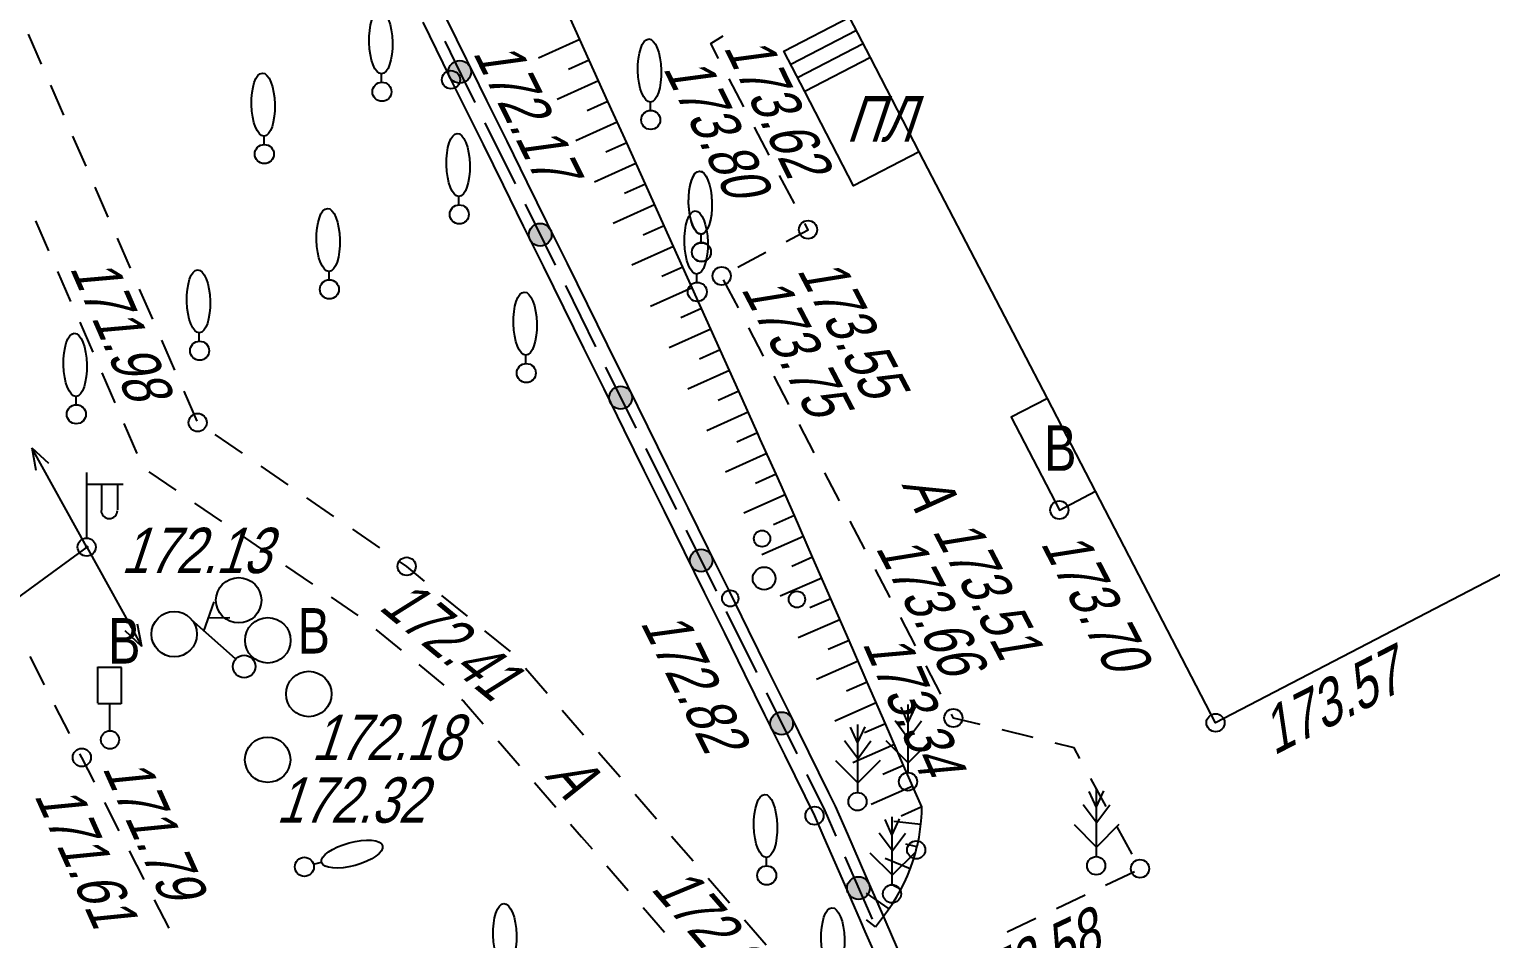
# Model space of a CAD drawing. Header units: metres. Extents: x -584 to -429, y 22748 to 22926.
# Drawn here: x -549.19 to -517.02, y 22787.53 to 22807.56 of the extents above; entities that cross this region are included whole.
import ezdxf
from ezdxf.enums import TextEntityAlignment as Align

# ---------------------------------------------------------------- set-up
doc = ezdxf.new("R2010")
doc.units = ezdxf.units.M
doc.header["$MEASUREMENT"] = 0
for name, color, linetype, lineweight in [('Вентиляторы', 7, 'Continuous', 25), ('Внутреннее заполнение', 7, 'Continuous', 25), ('Горизонтали', 7, 'Continuous', 25), ('Граница улицы', 7, 'Continuous', 25), ('Здания', 7, 'Continuous', 25), ('Колодцы', 7, 'Continuous', 25), ('Крыльца', 7, 'Continuous', 25), ('Ограды', 7, 'Continuous', 25), ('Отдельно стоящее дерево', 7, 'Continuous', 25), ('Откосы', 7, 'Continuous', 25), ('Светофоры', 7, 'Continuous', 25), ('Указатель подз коммуникаций', 7, 'Continuous', 25), ('Фонари', 7, 'Continuous', 25)]:
    doc.layers.add(name, color=color, linetype=linetype, lineweight=lineweight)
doc.styles.add('Style-RUSSIAN_1251', font='RUSSIAN_1251.shx')
doc.styles.add('Style-RUSSIAN_1251 I 0.32289', font='RUSSIAN_1251.shx', dxfattribs={"oblique": 18.5})

# ---------------------------------------------------------------- blocks, each defined once
blk = doc.blocks.new('PIKET_40')
at = {"layer": 'Горизонтали', "color": 7, "linetype": 'Continuous', "lineweight": 25}
blk.add_arc((0, 0), 0.2, 0, 360, dxfattribs=at)
blk = doc.blocks.new('STRFON_10')
at = {"layer": 'Фонари', "color": 7, "linetype": 'Continuous', "lineweight": 25, "flags": 128}
for points in [[(0, 0), (2.5, 0)], [(2.5, 0), (2.025, 0.157)], [(2.5, 0), (2.025, -0.156)]]:
    blk.add_lwpolyline(points, dxfattribs=at)
blk = doc.blocks.new('STRFON_11')
at = {"layer": 'Фонари', "color": 7, "linetype": 'Continuous', "lineweight": 25, "flags": 128}
for points in [[(0, 0), (2.5, 0)], [(2.5, 0), (2.025, 0.157)], [(2.5, 0), (2.025, -0.156)]]:
    blk.add_lwpolyline(points, dxfattribs=at)
blk = doc.blocks.new('UKAZ_2')
at = {"layer": 'Указатель подз коммуникаций', "color": 7, "linetype": 'Continuous', "lineweight": 25}
for p, q in [((-0.005, 1.179), (0.628, 1.437)), ((0.001, 0.254), (0.001, 1.549)), ((0.284, 1.292), (0.598, 0.948))]:
    blk.add_line(p, q, dxfattribs=at)
blk.add_arc((0, 0), 0.25, 0, 360, dxfattribs=at)
blk = doc.blocks.new('STRFON_12')
at = {"layer": 'Фонари', "color": 7, "linetype": 'Continuous', "lineweight": 25, "flags": 128}
for points in [[(0, 0), (2.5, 0)], [(2.5, 0), (2.025, 0.157)], [(2.5, 0), (2.025, -0.156)]]:
    blk.add_lwpolyline(points, dxfattribs=at)
blk = doc.blocks.new('KOLOD_21')
at = {"layer": 'Вентиляторы', "color": 7, "linetype": 'Continuous', "lineweight": 25}
blk.add_arc((0, 0), 0.5, 0, 360, dxfattribs=at)
blk = doc.blocks.new('KOLOD_22')
at = {"layer": 'Вентиляторы', "color": 7, "linetype": 'Continuous', "lineweight": 25}
blk.add_arc((0, 0), 0.5, 0, 360, dxfattribs=at)
blk = doc.blocks.new('PIKET_49')
at = {"layer": 'Горизонтали', "color": 7, "linetype": 'Continuous', "lineweight": 25}
blk.add_arc((0, 0), 0.2, 0, 360, dxfattribs=at)
blk = doc.blocks.new('KOLOD_24')
at = {"layer": 'Колодцы', "color": 7, "linetype": 'Continuous', "lineweight": 25}
blk.add_arc((0, 0), 0.5, 0, 360, dxfattribs=at)
blk = doc.blocks.new('KOLOD_25')
at = {"layer": 'Колодцы', "color": 7, "linetype": 'Continuous', "lineweight": 25}
blk.add_arc((0, 0), 0.5, 0, 360, dxfattribs=at)
blk = doc.blocks.new('KOLOD_26')
at = {"layer": 'Колодцы', "color": 7, "linetype": 'Continuous', "lineweight": 25}
blk.add_arc((0, 0), 0.5, 0, 360, dxfattribs=at)
blk = doc.blocks.new('PIKET_50')
at = {"layer": 'Горизонтали', "color": 7, "linetype": 'Continuous', "lineweight": 25}
blk.add_arc((0, 0), 0.2, 0, 360, dxfattribs=at)
blk = doc.blocks.new('DORZN1_1')
at = {"layer": 'Светофоры', "color": 7, "linetype": 'Continuous', "lineweight": 25}
for p, q in [((-0.27, 0.806), (-0.27, 1.603)), ((-0.27, 1.598), (0.252, 1.598)), ((0.252, 0.792), (0.252, 1.589)), ((-0.27, 0.801), (0.248, 0.801)), ((-0.004, 0.2), (-0.004, 0.801))]:
    blk.add_line(p, q, dxfattribs=at)
blk.add_arc((0, 0), 0.2, 0, 360, dxfattribs=at)
blk = doc.blocks.new('PIKET_51')
at = {"layer": 'Горизонтали', "color": 7, "linetype": 'Continuous', "lineweight": 25}
blk.add_arc((0.00044, 0), 0.2, 0, 359.999994, dxfattribs=at)
blk = doc.blocks.new('PIKET_54')
at = {"layer": 'Горизонтали', "color": 7, "linetype": 'Continuous', "lineweight": 25}
blk.add_arc((0.00036, -0.00002), 0.2, 0, 359.999994, dxfattribs=at)
blk = doc.blocks.new('PIKET_55')
at = {"layer": 'Горизонтали', "color": 7, "linetype": 'Continuous', "lineweight": 25}
blk.add_arc((0.00008, -0.00013), 0.2, 0, 359.999994, dxfattribs=at)
blk = doc.blocks.new('PIKET_57')
at = {"layer": 'Горизонтали', "color": 7, "linetype": 'Continuous', "lineweight": 25}
blk.add_arc((0.00007, 0.0003), 0.2, 0, 359.999994, dxfattribs=at)
blk = doc.blocks.new('PIKET_59')
at = {"layer": 'Горизонтали', "color": 7, "linetype": 'Continuous', "lineweight": 25}
blk.add_arc((0, 0), 0.2, 0, 360, dxfattribs=at)
blk = doc.blocks.new('PIKET_60')
at = {"layer": 'Горизонтали', "color": 7, "linetype": 'Continuous', "lineweight": 25}
blk.add_arc((0, 0), 0.2, 0, 360, dxfattribs=at)
blk = doc.blocks.new('PIKET_61')
at = {"layer": 'Горизонтали', "color": 7, "linetype": 'Continuous', "lineweight": 25}
blk.add_arc((0, 0), 0.2, 0, 360, dxfattribs=at)
blk = doc.blocks.new('PIKET_62')
at = {"layer": 'Горизонтали', "color": 7, "linetype": 'Continuous', "lineweight": 25}
blk.add_arc((-0.00018, 0.00042), 0.2, 0, 359.999994, dxfattribs=at)
blk = doc.blocks.new('PIKET_63')
at = {"layer": 'Горизонтали', "color": 7, "linetype": 'Continuous', "lineweight": 25}
blk.add_arc((0.0003, -0.00044), 0.2, 0, 359.999994, dxfattribs=at)
blk = doc.blocks.new('msdElementTypeLineString_7')
at = {"layer": 'Граница улицы', "color": 7, "linetype": 'Continuous', "lineweight": 25}
for p, q in [((0.154, 33.227), (0.001, 33.555)), ((1.185, 31.006), (0.88, 31.663)), ((1.699, 29.895), (1.395, 30.552)), ((2.213, 28.784), (1.909, 29.441)), ((2.727, 27.672), (2.423, 28.33)), ((3.241, 26.561), (2.937, 27.219)), ((3.755, 25.45), (3.451, 26.107)), ((4.752, 23.213), (4.462, 23.877)), ((5.24, 22.091), (4.951, 22.755)), ((5.729, 20.968), (5.44, 21.632)), ((6.218, 19.846), (5.929, 20.51)), ((6.707, 18.723), (6.418, 19.387)), ((7.196, 17.6), (6.907, 18.265)), ((7.685, 16.478), (7.396, 17.142)), ((8.174, 15.355), (7.885, 16.02)), ((8.663, 14.233), (8.373, 14.897)), ((9.152, 13.11), (8.862, 13.774)), ((10.146, 12.405), (9.55, 12.816)), ((11.155, 11.71), (10.558, 12.121)), ((12.163, 11.016), (11.567, 11.427)), ((13.172, 10.321), (12.575, 10.732)), ((15.1, 8.815), (14.54, 9.275)), ((16.046, 8.037), (15.486, 8.497)), ((16.854, 7.119), (16.379, 7.665)), ((17.658, 6.195), (17.182, 6.742)), ((18.461, 5.271), (17.986, 5.818)), ((20.068, 3.423), (19.593, 3.97)), ((20.871, 2.499), (20.396, 3.046)), ((21.675, 1.575), (21.199, 2.122)), ((22.478, 0.651), (22.003, 1.198)), ((23.044, 0.001), (22.806, 0.274))]:
    blk.add_line(p, q, dxfattribs=at)
at = {"layer": 'Граница улицы', "color": 7, "linetype": 'Continuous', "lineweight": 25, "flags": 128}
for points in [[(0.67, 32.117), (0.384, 32.736), (0.366, 32.774)], [(4.263, 24.336), (4.13, 24.641), (3.965, 24.996)], [(14.154, 9.592), (13.763, 9.914), (13.583, 10.038)], [(19.265, 4.347), (18.985, 4.669), (18.789, 4.894)]]:
    blk.add_lwpolyline(points, dxfattribs=at)
blk = doc.blocks.new('FONAR5_8')
at = {"layer": 'Фонари', "color": 7, "linetype": 'Continuous', "lineweight": 25}
for p, q in [((0.003, 0.2), (0.003, 1.641)), ((0.017, 1.388), (0.805, 1.388)), ((0.322, 1.371), (0.322, 0.816)), ((0.676, 1.378), (0.676, 0.823))]:
    blk.add_line(p, q, dxfattribs=at)
for centre, radius, start, end in [((0.496, 0.809), 0.181, 180, 0), ((0, 0), 0.2, 0, 360), ((0, 0), 0.02, 0, 360)]:
    blk.add_arc(centre, radius, start, end, dxfattribs=at)
blk = doc.blocks.new('msdElementTypeLineString_12')
at = {"layer": 'Граница улицы', "color": 7, "linetype": 'Continuous', "lineweight": 25}
for p, q in [((16.547, 18.147), (16.833, 17.49)), ((17.033, 17.031), (17.319, 16.374)), ((17.519, 15.916), (17.805, 15.258)), ((18.005, 14.8), (18.291, 14.143)), ((18.491, 13.684), (18.777, 13.027)), ((19.044, 12.624), (19.634, 12.217)), ((20.046, 11.934), (20.637, 11.527)), ((21.048, 11.243), (21.639, 10.837)), ((22.051, 10.553), (22.641, 10.147)), ((23.053, 9.863), (23.643, 9.456)), ((24.04, 9.153), (24.594, 8.698)), ((24.98, 8.38), (25.534, 7.925)), ((26.728, 6.699), (27.199, 6.158)), ((27.527, 5.78), (27.997, 5.24)), ((29.124, 3.944), (29.594, 3.403)), ((29.922, 3.026), (30.393, 2.485))]:
    blk.add_line(p, q, dxfattribs=at)
at = {"layer": 'Граница улицы', "color": 7, "linetype": 'Continuous', "lineweight": 25, "flags": 128}
for points in [[(25.92, 7.607), (25.984, 7.554), (26.4, 7.076)], [(28.325, 4.862), (28.566, 4.586), (28.796, 4.321)]]:
    blk.add_lwpolyline(points, dxfattribs=at)
blk = doc.blocks.new('msdElementTypeLineString_16')
at = {"layer": 'Откосы', "color": 7, "linetype": 'Continuous', "lineweight": 25}
for p, q in [((1.601, 2.851), (1.004, 2.917)), ((1.516, 2.358), (1.274, 2.419)), ((1.37, 1.88), (0.813, 2.103)), ((0.902, 1), (0.409, 1.342)), ((1.164, 1.425), (0.941, 1.539)), ((0.601, 0.601), (0.402, 0.752))]:
    blk.add_line(p, q, dxfattribs=at)
at = {"layer": 'Откосы', "color": 7, "linetype": 'Continuous', "lineweight": 25, "flags": 128}
for points in [[(1.516, 2.358), (1.527, 2.4), (1.562, 2.574), (1.589, 2.749), (1.609, 2.926), (1.621, 3.103), (1.624, 3.239)], [(1.164, 1.425), (1.235, 1.564), (1.308, 1.726), (1.374, 1.891), (1.433, 2.058), (1.484, 2.228), (1.5, 2.294), (1.516, 2.358)], [(0.601, 0.601), (0.871, 0.956), (0.973, 1.102), (1.067, 1.252), (1.155, 1.406), (1.164, 1.425)]]:
    blk.add_lwpolyline(points, dxfattribs=at)
blk = doc.blocks.new('DEREVO_10')
at = {"layer": 'Отдельно стоящее дерево', "color": 7, "linetype": 'Continuous', "lineweight": 25, "flags": 128}
blk.add_lwpolyline([(-0.007, 0.21), (-0.007, 0.393)], dxfattribs=at)
at = {"layer": 'Отдельно стоящее дерево', "color": 7, "linetype": 'Continuous', "lineweight": 25}
blk.add_arc((0, 0), 0.21, 0, 360, dxfattribs=at)
blk.add_ellipse((-0.025, 1.088), major_axis=(-0.019, 0.695), ratio=0.369829, dxfattribs=at)
blk = doc.blocks.new('DEREVO_11')
at = {"layer": 'Отдельно стоящее дерево', "color": 7, "linetype": 'Continuous', "lineweight": 25, "flags": 128}
blk.add_lwpolyline([(-0.007, 0.21), (-0.007, 0.393)], dxfattribs=at)
at = {"layer": 'Отдельно стоящее дерево', "color": 7, "linetype": 'Continuous', "lineweight": 25}
blk.add_arc((0, 0), 0.21, 0, 359.99999, dxfattribs=at)
blk.add_ellipse((-0.0255, 1.088), major_axis=(-0.0185, 0.695), ratio=0.3698286, dxfattribs=at)
blk = doc.blocks.new('DEREVO_12')
at = {"layer": 'Отдельно стоящее дерево', "color": 7, "linetype": 'Continuous', "lineweight": 25, "flags": 128}
blk.add_lwpolyline([(-0.007, 0.21), (-0.007, 0.393)], dxfattribs=at)
at = {"layer": 'Отдельно стоящее дерево', "color": 7, "linetype": 'Continuous', "lineweight": 25}
blk.add_arc((0, 0), 0.21, 0, 359.99999, dxfattribs=at)
blk.add_ellipse((-0.0255, 1.088), major_axis=(-0.0185, 0.695), ratio=0.3698286, dxfattribs=at)
blk = doc.blocks.new('DEREVO_14')
at = {"layer": 'Отдельно стоящее дерево', "color": 7, "linetype": 'Continuous', "lineweight": 25, "flags": 128}
blk.add_lwpolyline([(-0.007, 0.21), (-0.007, 0.393)], dxfattribs=at)
at = {"layer": 'Отдельно стоящее дерево', "color": 7, "linetype": 'Continuous', "lineweight": 25}
blk.add_arc((0, 0), 0.21, 0, 360, dxfattribs=at)
blk.add_ellipse((-0.025, 1.088), major_axis=(-0.019, 0.695), ratio=0.369829, dxfattribs=at)
blk = doc.blocks.new('DEREVO_15')
at = {"layer": 'Отдельно стоящее дерево', "color": 7, "linetype": 'Continuous', "lineweight": 25, "flags": 128}
blk.add_lwpolyline([(-0.007, 0.21), (-0.007, 0.393)], dxfattribs=at)
at = {"layer": 'Отдельно стоящее дерево', "color": 7, "linetype": 'Continuous', "lineweight": 25}
blk.add_arc((0, 0), 0.21, 0, 359.99999, dxfattribs=at)
blk.add_ellipse((-0.0255, 1.088), major_axis=(-0.0185, 0.695), ratio=0.3698286, dxfattribs=at)
blk = doc.blocks.new('DEREVO_41')
at = {"layer": 'Отдельно стоящее дерево', "color": 7, "linetype": 'Continuous', "lineweight": 25, "flags": 128}
blk.add_lwpolyline([(-0.007, 0.21), (-0.007, 0.393)], dxfattribs=at)
at = {"layer": 'Отдельно стоящее дерево', "color": 7, "linetype": 'Continuous', "lineweight": 25}
blk.add_arc((0, 0), 0.21, 0, 359.99999, dxfattribs=at)
blk.add_ellipse((-0.0255, 1.088), major_axis=(-0.0185, 0.695), ratio=0.3698286, dxfattribs=at)
blk = doc.blocks.new('DEREVO_42')
at = {"layer": 'Отдельно стоящее дерево', "color": 7, "linetype": 'Continuous', "lineweight": 25, "flags": 128}
blk.add_lwpolyline([(-0.007, 0.21), (-0.007, 0.393)], dxfattribs=at)
at = {"layer": 'Отдельно стоящее дерево', "color": 7, "linetype": 'Continuous', "lineweight": 25}
blk.add_arc((0, 0), 0.21, 0, 359.99999, dxfattribs=at)
blk.add_ellipse((-0.0255, 1.088), major_axis=(-0.0185, 0.695), ratio=0.3698286, dxfattribs=at)
blk = doc.blocks.new('DEREVO_43')
at = {"layer": 'Отдельно стоящее дерево', "color": 7, "linetype": 'Continuous', "lineweight": 25, "flags": 128}
blk.add_lwpolyline([(-0.007, 0.21), (-0.007, 0.393)], dxfattribs=at)
at = {"layer": 'Отдельно стоящее дерево', "color": 7, "linetype": 'Continuous', "lineweight": 25}
blk.add_arc((0, 0), 0.21, 0, 360, dxfattribs=at)
blk.add_ellipse((-0.025, 1.088), major_axis=(-0.019, 0.695), ratio=0.369829, dxfattribs=at)
blk = doc.blocks.new('DEREVO_44')
at = {"layer": 'Отдельно стоящее дерево', "color": 7, "linetype": 'Continuous', "lineweight": 25, "flags": 128}
blk.add_lwpolyline([(-0.007, 0.21), (-0.007, 0.393)], dxfattribs=at)
at = {"layer": 'Отдельно стоящее дерево', "color": 7, "linetype": 'Continuous', "lineweight": 25}
blk.add_arc((0, 0), 0.21, 0, 359.99999, dxfattribs=at)
blk.add_ellipse((-0.0255, 1.088), major_axis=(-0.0185, 0.695), ratio=0.3698286, dxfattribs=at)
blk = doc.blocks.new('DEREVO_45')
at = {"layer": 'Отдельно стоящее дерево', "color": 7, "linetype": 'Continuous', "lineweight": 25, "flags": 128}
blk.add_lwpolyline([(-0.007, 0.21), (-0.007, 0.393)], dxfattribs=at)
at = {"layer": 'Отдельно стоящее дерево', "color": 7, "linetype": 'Continuous', "lineweight": 25}
blk.add_arc((0, 0), 0.21, 0, 359.99999, dxfattribs=at)
blk.add_ellipse((-0.0255, 1.088), major_axis=(-0.0185, 0.695), ratio=0.3698286, dxfattribs=at)
blk = doc.blocks.new('DEREVO_46')
at = {"layer": 'Отдельно стоящее дерево', "color": 7, "linetype": 'Continuous', "lineweight": 25, "flags": 128}
blk.add_lwpolyline([(-0.007, 0.21), (-0.007, 0.393)], dxfattribs=at)
at = {"layer": 'Отдельно стоящее дерево', "color": 7, "linetype": 'Continuous', "lineweight": 25}
blk.add_arc((0, 0), 0.21, 0, 359.99999, dxfattribs=at)
blk.add_ellipse((-0.0255, 1.088), major_axis=(-0.0185, 0.695), ratio=0.3698286, dxfattribs=at)
blk = doc.blocks.new('DEREVO_196')
at = {"layer": 'Отдельно стоящее дерево', "color": 7, "linetype": 'Continuous', "lineweight": 25, "flags": 128}
blk.add_lwpolyline([(-0.007, 0.21), (-0.007, 0.393)], dxfattribs=at)
at = {"layer": 'Отдельно стоящее дерево', "color": 7, "linetype": 'Continuous', "lineweight": 25}
blk.add_arc((0, 0), 0.21, 0, 359.99999, dxfattribs=at)
blk.add_ellipse((-0.0255, 1.088), major_axis=(-0.0185, 0.695), ratio=0.3698286, dxfattribs=at)
blk = doc.blocks.new('DEREVO_197')
at = {"layer": 'Отдельно стоящее дерево', "color": 7, "linetype": 'Continuous', "lineweight": 25, "flags": 128}
blk.add_lwpolyline([(-0.007, 0.21), (-0.007, 0.393)], dxfattribs=at)
at = {"layer": 'Отдельно стоящее дерево', "color": 7, "linetype": 'Continuous', "lineweight": 25}
blk.add_arc((0, 0), 0.21, 0, 360, dxfattribs=at)
blk.add_ellipse((-0.025, 1.088), major_axis=(-0.019, 0.695), ratio=0.369829, dxfattribs=at)
blk = doc.blocks.new('DEREVO_198')
at = {"layer": 'Отдельно стоящее дерево', "color": 7, "linetype": 'Continuous', "lineweight": 25, "flags": 128}
blk.add_lwpolyline([(-0.007, 0.21), (-0.007, 0.393)], dxfattribs=at)
at = {"layer": 'Отдельно стоящее дерево', "color": 7, "linetype": 'Continuous', "lineweight": 25}
blk.add_arc((0, 0), 0.21, 0, 359.99999, dxfattribs=at)
blk.add_ellipse((-0.0255, 1.088), major_axis=(-0.0185, 0.695), ratio=0.3698286, dxfattribs=at)
blk = doc.blocks.new('DEREVO_199')
at = {"layer": 'Отдельно стоящее дерево', "color": 7, "linetype": 'Continuous', "lineweight": 25, "flags": 128}
blk.add_lwpolyline([(-0.007, 0.21), (-0.007, 0.393)], dxfattribs=at)
at = {"layer": 'Отдельно стоящее дерево', "color": 7, "linetype": 'Continuous', "lineweight": 25}
blk.add_arc((0, 0), 0.21, 0, 359.99999, dxfattribs=at)
blk.add_ellipse((-0.0255, 1.088), major_axis=(-0.0185, 0.695), ratio=0.3698286, dxfattribs=at)
blk = doc.blocks.new('KUST1_12')
at = {"layer": 'Отдельно стоящее дерево', "color": 7, "linetype": 'Continuous', "lineweight": 25}
for centre, radius in [((-0.044, 0.877), 0.18), ((0, 0), 0.25), ((-0.745, -0.439), 0.18), ((0.723, -0.461), 0.18)]:
    blk.add_arc(centre, radius, 0, 360, dxfattribs=at)
blk = doc.blocks.new('SOSNOD_5')
at = {"layer": 'Отдельно стоящее дерево', "color": 7, "linetype": 'Continuous', "lineweight": 25, "flags": 128}
for points in [[(0.007, 1.285), (-0.152, 1.635)], [(0.007, 0.198), (0.007, 1.694)], [(0.007, 1.299), (0.166, 1.649)], [(0, 0.955), (-0.283, 1.338)], [(0.014, 0.955), (0.297, 1.338)], [(-0.487, 0.905), (0, 0.417)], [(0.501, 0.905), (0.014, 0.417)]]:
    blk.add_lwpolyline(points, dxfattribs=at)
at = {"layer": 'Отдельно стоящее дерево', "color": 7, "linetype": 'Continuous', "lineweight": 25}
blk.add_arc((0, 0), 0.2, 0, 360, dxfattribs=at)
blk = doc.blocks.new('SOSNOD_6')
at = {"layer": 'Отдельно стоящее дерево', "color": 7, "linetype": 'Continuous', "lineweight": 25, "flags": 128}
for points in [[(0.007, 1.285), (-0.152, 1.635)], [(0.007, 0.198), (0.007, 1.694)], [(0.007, 1.299), (0.166, 1.649)], [(0, 0.955), (-0.283, 1.338)], [(0.014, 0.955), (0.297, 1.338)], [(-0.487, 0.905), (0, 0.417)], [(0.501, 0.905), (0.014, 0.417)]]:
    blk.add_lwpolyline(points, dxfattribs=at)
at = {"layer": 'Отдельно стоящее дерево', "color": 7, "linetype": 'Continuous', "lineweight": 25}
blk.add_arc((0, 0), 0.2, 0, 360, dxfattribs=at)
blk = doc.blocks.new('SOSNOD_7')
at = {"layer": 'Отдельно стоящее дерево', "color": 7, "linetype": 'Continuous', "lineweight": 25, "flags": 128}
for points in [[(0.007, 1.285), (-0.152, 1.635)], [(0.007, 0.198), (0.007, 1.694)], [(0.007, 1.299), (0.166, 1.649)], [(0, 0.955), (-0.283, 1.338)], [(0.014, 0.955), (0.297, 1.338)], [(-0.487, 0.905), (0, 0.417)], [(0.501, 0.905), (0.014, 0.417)]]:
    blk.add_lwpolyline(points, dxfattribs=at)
at = {"layer": 'Отдельно стоящее дерево', "color": 7, "linetype": 'Continuous', "lineweight": 25}
blk.add_arc((0, 0), 0.2, 0, 360, dxfattribs=at)
blk = doc.blocks.new('SOSNOD_8')
at = {"layer": 'Отдельно стоящее дерево', "color": 7, "linetype": 'Continuous', "lineweight": 25, "flags": 128}
for points in [[(0.007, 1.285), (-0.152, 1.635)], [(0.007, 0.198), (0.007, 1.694)], [(0.007, 1.299), (0.166, 1.649)], [(0, 0.955), (-0.283, 1.338)], [(0.014, 0.955), (0.297, 1.338)], [(-0.487, 0.905), (0, 0.417)], [(0.501, 0.905), (0.014, 0.417)]]:
    blk.add_lwpolyline(points, dxfattribs=at)
at = {"layer": 'Отдельно стоящее дерево', "color": 7, "linetype": 'Continuous', "lineweight": 25}
blk.add_arc((0, 0), 0.2, 0, 360, dxfattribs=at)
blk = doc.blocks.new('msdElementTypeLineString_25')
at = {"layer": 'Откосы', "color": 7, "linetype": 'Continuous', "lineweight": 25}
for p, q in [((11.611, 17.444), (11.199, 18.356)), ((11.405, 17.9), (10.493, 17.489)), ((11.611, 17.444), (11.155, 17.239)), ((12.022, 16.533), (11.611, 17.444)), ((11.816, 16.989), (10.905, 16.577)), ((12.022, 16.533), (11.566, 16.327)), ((12.433, 15.621), (12.022, 16.533)), ((12.227, 16.077), (11.316, 15.666)), ((12.433, 15.621), (11.977, 15.416)), ((12.844, 14.71), (12.433, 15.621)), ((12.638, 15.165), (11.727, 14.754)), ((12.844, 14.71), (12.388, 14.504)), ((13.255, 13.798), (12.844, 14.71)), ((13.049, 14.254), (12.138, 13.843)), ((13.255, 13.798), (12.799, 13.592)), ((13.666, 12.886), (13.255, 13.798)), ((13.461, 13.342), (12.549, 12.931)), ((13.666, 12.886), (13.21, 12.681)), ((14.077, 11.975), (13.666, 12.886)), ((13.872, 12.431), (12.96, 12.02)), ((14.077, 11.975), (13.622, 11.769)), ((14.488, 11.063), (14.077, 11.975)), ((14.283, 11.519), (13.371, 11.108)), ((14.488, 11.063), (14.033, 10.858)), ((14.9, 10.152), (14.488, 11.063)), ((14.694, 10.607), (13.782, 10.196)), ((14.9, 10.152), (14.444, 9.946)), ((15.311, 9.24), (14.9, 10.152)), ((15.105, 9.696), (14.194, 9.285)), ((15.311, 9.24), (14.855, 9.035)), ((15.516, 8.784), (14.605, 8.373)), ((15.722, 8.329), (15.266, 8.123)), ((15.925, 7.872), (15.009, 7.471)), ((16.125, 7.414), (15.667, 7.213)), ((16.526, 6.497), (16.125, 7.414)), ((16.326, 6.955), (15.409, 6.555)), ((16.526, 6.497), (16.068, 6.297)), ((16.927, 5.581), (16.526, 6.497)), ((16.726, 6.039), (15.81, 5.639)), ((16.927, 5.581), (16.468, 5.381)), ((17.327, 4.665), (16.927, 5.581)), ((17.127, 5.123), (16.211, 4.722)), ((17.327, 4.665), (16.869, 4.465)), ((17.528, 4.207), (16.611, 3.806)), ((17.728, 3.749), (17.27, 3.548)), ((18.129, 2.832), (17.728, 3.749)), ((17.928, 3.291), (17.012, 2.89)), ((18.129, 2.832), (17.671, 2.632)), ((18.529, 1.916), (18.129, 2.832)), ((18.329, 2.374), (17.413, 1.974)), ((18.529, 1.916), (18.071, 1.716)), ((18.93, 1), (18.529, 1.916)), ((18.73, 1.458), (17.813, 1.057)), ((18.93, 1), (18.472, 0.8))]:
    blk.add_line(p, q, dxfattribs=at)
at = {"layer": 'Откосы', "color": 7, "linetype": 'Continuous', "lineweight": 25, "flags": 128}
for points in [[(15.722, 8.329), (15.374, 9.099), (15.311, 9.24)], [(16.125, 7.414), (15.825, 8.1), (15.722, 8.329)], [(17.728, 3.749), (17.66, 3.904), (17.327, 4.665)]]:
    blk.add_lwpolyline(points, dxfattribs=at)
blk = doc.blocks.new('msdElementTypeLineString_32')
at = {"layer": 'Граница улицы', "color": 7, "linetype": 'Continuous', "lineweight": 25}
for p, q in [((11.238, 24.5), (10.913, 25.121)), ((11.793, 23.437), (11.469, 24.057)), ((12.349, 22.373), (12.025, 22.993)), ((11.107, 20.971), (11.724, 21.301)), ((11.116, 20.076), (10.791, 20.696)), ((11.673, 19.013), (11.348, 19.633)), ((12.23, 17.95), (11.905, 18.57)), ((12.787, 16.887), (12.462, 17.507)), ((13.344, 15.824), (13.019, 16.444)), ((13.902, 14.761), (13.577, 15.381)), ((14.459, 13.698), (14.134, 14.319)), ((15.016, 12.635), (14.691, 13.256)), ((15.573, 11.573), (15.248, 12.193)), ((17.602, 10.614), (16.923, 10.782)), ((19.209, 9.1), (18.874, 9.715)), ((19.783, 8.046), (19.448, 8.661)), ((19.199, 7.369), (19.832, 7.669)), ((18.115, 6.854), (18.747, 7.154)), ((17.031, 6.339), (17.663, 6.64))]:
    blk.add_line(p, q, dxfattribs=at)
at = {"layer": 'Граница улицы', "color": 7, "linetype": 'Continuous', "lineweight": 25, "flags": 128}
for points in [[(10.682, 25.564), (10.508, 25.898), (10.784, 26.066)], [(12.165, 21.537), (12.65, 21.797), (12.581, 21.93)], [(16.437, 10.901), (15.849, 11.046), (15.805, 11.13)], [(18.635, 10.154), (18.505, 10.391), (18.088, 10.494)]]:
    blk.add_lwpolyline(points, dxfattribs=at)
blk = doc.blocks.new('msdElementTypeLineString_33')
at = {"layer": 'Граница улицы', "color": 7, "linetype": 'Continuous', "lineweight": 25}
for p, q in [((18.984, 44.677), (18.663, 45.303)), ((19.532, 43.606), (19.212, 44.232)), ((20.627, 41.464), (20.308, 42.09)), ((21.175, 40.393), (20.855, 41.019)), ((21.722, 39.321), (21.402, 39.947))]:
    blk.add_line(p, q, dxfattribs=at)
at = {"layer": 'Граница улицы', "color": 7, "linetype": 'Continuous', "lineweight": 25, "flags": 128}
blk.add_lwpolyline([(20.08, 42.535), (19.803, 43.078), (19.76, 43.161)], dxfattribs=at)
blk = doc.blocks.new('msdElementTypeLineString_50')
at = {"layer": 'Ограды', "linetype": 'Continuous', "lineweight": 25}
h = blk.add_hatch(color=7, dxfattribs=at)
edge = h.paths.add_edge_path()
edge.add_arc((21.796, 21.308), 0.25, 0, 360)
h = blk.add_hatch(color=7, dxfattribs=at)
edge = h.paths.add_edge_path()
edge.add_arc((23.567, 17.721), 0.25, 0, 360)
h = blk.add_hatch(color=7, dxfattribs=at)
edge = h.paths.add_edge_path()
edge.add_arc((25.338, 14.134), 0.25, 0, 360)
h = blk.add_hatch(color=7, dxfattribs=at)
edge = h.paths.add_edge_path()
edge.add_arc((27.109, 10.548), 0.25, 0, 360)
h = blk.add_hatch(color=7, dxfattribs=at)
edge = h.paths.add_edge_path()
edge.add_arc((28.88, 6.961), 0.25, 0, 360)
h = blk.add_hatch(color=7, dxfattribs=at)
edge = h.paths.add_edge_path()
edge.add_arc((30.571, 3.337), 0.25, 0, 360)
at = {"layer": 'Ограды', "color": 7, "linetype": 'Continuous', "lineweight": 25}
for p, q in [((20.984, 22.398), (21.424, 21.499)), ((21.506, 22.469), (21.945, 21.571)), ((21.866, 20.602), (22.308, 19.706)), ((22.388, 20.674), (22.83, 19.778)), ((22.35, 20.187), (23.014, 18.842)), ((22.308, 19.706), (22.751, 18.809)), ((22.83, 19.778), (23.273, 18.881)), ((22.751, 18.809), (23.194, 17.912)), ((23.273, 18.881), (23.716, 17.985)), ((23.235, 18.393), (23.899, 17.048)), ((23.194, 17.912), (23.637, 17.016)), ((23.716, 17.985), (24.159, 17.088)), ((24.159, 17.088), (24.601, 16.191)), ((23.637, 17.016), (24.079, 16.119)), ((24.121, 16.6), (24.785, 15.255)), ((24.079, 16.119), (24.522, 15.222)), ((24.601, 16.191), (25.044, 15.295)), ((24.522, 15.222), (24.965, 14.326)), ((25.044, 15.295), (25.487, 14.398)), ((25.006, 14.807), (25.67, 13.462)), ((24.965, 14.326), (25.408, 13.429)), ((25.487, 14.398), (25.93, 13.501)), ((25.408, 13.429), (25.85, 12.532)), ((25.93, 13.501), (26.372, 12.605)), ((25.892, 13.013), (26.556, 11.669)), ((26.372, 12.605), (26.815, 11.708)), ((25.85, 12.532), (26.293, 11.636)), ((26.293, 11.636), (26.736, 10.739)), ((26.815, 11.708), (27.258, 10.811)), ((26.777, 11.22), (27.441, 9.875)), ((26.736, 10.739), (27.179, 9.843)), ((27.258, 10.811), (27.701, 9.915)), ((27.179, 9.843), (27.621, 8.946)), ((27.701, 9.915), (28.143, 9.018)), ((27.663, 9.427), (28.327, 8.082)), ((28.143, 9.018), (28.586, 8.121)), ((27.621, 8.946), (28.064, 8.049)), ((28.064, 8.049), (28.507, 7.153)), ((28.586, 8.121), (29.029, 7.225)), ((28.548, 7.634), (29.212, 6.289)), ((28.507, 7.153), (28.95, 6.256)), ((29.029, 7.225), (29.472, 6.328)), ((28.95, 6.256), (29.392, 5.359)), ((29.472, 6.328), (29.914, 5.431)), ((30.328, 4.521), (30.728, 3.605)), ((29.813, 4.452), (30.212, 3.536)), ((30.272, 4.025), (30.871, 2.65)), ((30.728, 3.605), (31.127, 2.688)), ((30.212, 3.536), (30.612, 2.619))]:
    blk.add_line(p, q, dxfattribs=at)
at = {"layer": 'Ограды', "color": 7, "linetype": 'Continuous', "lineweight": 25, "flags": 128}
for points in [[(21.466, 21.981), (21.827, 21.244), (22.128, 20.635)], [(21.945, 21.571), (22.052, 21.355), (22.388, 20.674)], [(21.424, 21.499), (21.603, 21.134), (21.866, 20.602)], [(29.434, 5.84), (29.831, 5.035), (30.072, 4.483)], [(29.392, 5.359), (29.604, 4.93), (29.813, 4.452)], [(29.914, 5.431), (30.058, 5.141), (30.328, 4.521)], [(30.612, 2.619), (30.714, 2.384), (31.012, 1.702)], [(31.127, 2.688), (31.173, 2.584), (31.527, 1.771)]]:
    blk.add_lwpolyline(points, dxfattribs=at)
at = {"layer": 'Ограды', "color": 7, "linetype": 'Continuous', "lineweight": 25}
for centre in [(21.796, 21.308), (21.796, 21.308), (23.567, 17.721), (23.567, 17.721), (25.338, 14.134), (25.338, 14.134), (27.109, 10.548), (27.109, 10.548), (28.88, 6.961), (28.88, 6.961), (30.571, 3.337), (30.571, 3.337)]:
    blk.add_circle(centre, 0.25, dxfattribs=at)

msp = doc.modelspace()

# ---------------------------------------------------------------- linework, layer by layer
at = {"layer": 'Вентиляторы', "color": 7, "linetype": 'Continuous', "lineweight": 25, "flags": 128}
msp.add_lwpolyline([(-526.782, 22799.426), (-527.577, 22799.015), (-526.518, 22796.973), (-525.724, 22797.385)], dxfattribs=at)
at = {"layer": 'Внутреннее заполнение', "color": 7, "linetype": 'Continuous', "lineweight": 25, "flags": 128}
for points in [[(-530.987, 22807.533), (-532.431, 22806.783)], [(-530.835, 22807.24), (-532.279, 22806.49)]]:
    msp.add_lwpolyline(points, dxfattribs=at)
at = {"layer": 'Здания', "color": 7, "linetype": 'Continuous', "lineweight": 25, "flags": 128}
msp.add_lwpolyline([(-512.86, 22797.6), (-523.081, 22792.289), (-525.724, 22797.385), (-526.782, 22799.426), (-529.602, 22804.862), (-530.678, 22806.938), (-531.139, 22807.826), (-531.421, 22808.371), (-531.257, 22808.457), (-530.727, 22808.737), (-521.871, 22813.407), (-521.481, 22813.612), (-520.611, 22811.961), (-519.204, 22812.703), (-516.332, 22814.218)], dxfattribs=at)
at = {"layer": 'Крыльца', "color": 7, "linetype": 'Continuous', "lineweight": 25, "flags": 128}
for points in [[(-529.602, 22804.862), (-531.046, 22804.113), (-532.123, 22806.188), (-532.583, 22807.076), (-531.139, 22807.826)], [(-530.678, 22806.938), (-532.123, 22806.188)]]:
    msp.add_lwpolyline(points, dxfattribs=at)

# ---------------------------------------------------------------- block references
at = {"layer": 'Вентиляторы', "color": 7, "linetype": 'Continuous', "lineweight": 25}
for name, p in [('KOLOD_21', (-546, 22794.24)), ('KOLOD_22', (-543.94, 22794.104))]:
    msp.add_blockref(name, p, dxfattribs=at)
at = {"layer": 'Горизонтали', "color": 7, "linetype": 'Continuous', "lineweight": 25}
for name, p in [('PIKET_55', (-539.909, 22806.447)), ('PIKET_60', (-532.05, 22803.145)), ('PIKET_61', (-533.952, 22802.126)), ('PIKET_51', (-545.483, 22798.899)), ('PIKET_59', (-526.518, 22796.973)), ('PIKET_50', (-540.884, 22795.732)), ('PIKET_62', (-528.851, 22792.394)), ('PIKET_57', (-523.081, 22792.289)), ('PIKET_49', (-548.034, 22791.525)), ('PIKET_54', (-531.908, 22790.243)), ('PIKET_63', (-524.744, 22789.077))]:
    msp.add_blockref(name, p, dxfattribs=at)
at = {"layer": 'Горизонтали', "color": 7, "linetype": 'Continuous', "lineweight": 25, "xscale": 1.000001374967237, "yscale": 1.000001374967237, "zscale": 1.000001374967237, "rotation": 293.6654471377548}
msp.add_blockref('PIKET_40', (-529.669, 22789.49), dxfattribs=at)
at = {"layer": 'Граница улицы', "color": 7, "linetype": 'Continuous', "lineweight": 25}
for name, p in [('msdElementTypeLineString_33', (-567.837, 22748.447)), ('msdElementTypeLineString_12', (-565.6, 22785.193)), ('msdElementTypeLineString_32', (-544.7, 22781.348)), ('msdElementTypeLineString_7', (-554.647, 22785.818))]:
    msp.add_blockref(name, p, dxfattribs=at)
at = {"layer": 'Колодцы', "color": 7, "linetype": 'Continuous', "lineweight": 25}
for name, p in [('KOLOD_26', (-544.581, 22794.986)), ('KOLOD_25', (-543.038, 22792.923)), ('KOLOD_24', (-543.943, 22791.475))]:
    msp.add_blockref(name, p, dxfattribs=at)
at = {"layer": 'Ограды', "color": 7, "linetype": 'Continuous', "lineweight": 25}
msp.add_blockref('msdElementTypeLineString_50', (-561.512, 22785.313), dxfattribs=at)
at = {"layer": 'Отдельно стоящее дерево', "color": 7, "linetype": 'Continuous', "lineweight": 25}
for name, p in [('DEREVO_42', (-541.428, 22806.182)), ('DEREVO_196', (-535.513, 22805.561)), ('DEREVO_41', (-544.017, 22804.811)), ('DEREVO_45', (-539.726, 22803.482)), ('DEREVO_197', (-534.396, 22802.654)), ('DEREVO_198', (-534.396, 22802.649)), ('DEREVO_44', (-542.586, 22801.832)), ('DEREVO_199', (-534.488, 22801.776)), ('DEREVO_43', (-545.441, 22800.48)), ('DEREVO_46', (-538.251, 22799.989)), ('DEREVO_15', (-548.155, 22799.081)), ('KUST1_12', (-533.017, 22795.467)), ('SOSNOD_6', (-529.85, 22790.994)), ('SOSNOD_5', (-530.962, 22790.554)), ('DEREVO_11', (-532.96, 22788.929)), ('SOSNOD_8', (-525.708, 22789.142)), ('SOSNOD_7', (-530.202, 22788.522)), ('DEREVO_12', (-538.699, 22786.525)), ('DEREVO_10', (-531.479, 22786.435))]:
    msp.add_blockref(name, p, dxfattribs=at)
at = {"layer": 'Отдельно стоящее дерево', "color": 7, "linetype": 'Continuous', "lineweight": 25, "rotation": 283.5758188665609}
msp.add_blockref('DEREVO_14', (-543.136, 22789.118), dxfattribs=at)
at = {"layer": 'Откосы', "color": 7, "linetype": 'Continuous', "lineweight": 25}
for name, p in [('msdElementTypeLineString_25', (-548.475, 22789.435)), ('msdElementTypeLineString_16', (-531.169, 22787.196))]:
    msp.add_blockref(name, p, dxfattribs=at)
at = {"layer": 'Светофоры', "color": 7, "linetype": 'Continuous', "lineweight": 25}
msp.add_blockref('DORZN1_1', (-547.415, 22791.914), dxfattribs=at)
at = {"layer": 'Указатель подз коммуникаций', "color": 7, "linetype": 'Continuous', "lineweight": 25, "xscale": 1.000000844682741, "yscale": 1.000000844682741, "zscale": 1.000000844682741, "rotation": 48.57136817700808}
msp.add_blockref('UKAZ_2', (-544.461, 22793.528), dxfattribs=at)
at = {"layer": 'Фонари', "color": 7, "linetype": 'Continuous', "lineweight": 25}
for name, xscale, yscale, zscale, rotation in [('STRFON_11', 0.9999978501584234, 0.9999978501584234, 0.9999978501584234, 118.9732587050419), ('STRFON_12', 0.999998475833088, 0.999998475833088, 0.999998475833088, 216.1348293639989), ('STRFON_10', 0.9999978501584234, 0.9999978501584234, 0.9999978501584234, 298.9732587050419)]:
    msp.add_blockref(name, (-547.926, 22796.157), dxfattribs=dict(at, xscale=xscale, yscale=yscale, zscale=zscale, rotation=rotation))
msp.add_blockref('FONAR5_8', (-547.926, 22796.157), dxfattribs=at)

# ---------------------------------------------------------------- texts
at = {"layer": 'Вентиляторы', "color": 7, "linetype": 'Continuous', "lineweight": 25, "style": 'Style-RUSSIAN_1251', "width": 0.799996}
for p in [(-526.855, 22797.836), (-547.457, 22793.593), (-543.286, 22793.814)]:
    msp.add_text('В', height=1, dxfattribs=at).set_placement(p)
at = {"layer": 'Горизонтали', "color": 7, "linetype": 'Continuous', "lineweight": 25, "style": 'Style-RUSSIAN_1251 I 0.32289', "oblique": 18.5, "width": 0.799996}
for s, rotation, p in [('172.17', 296.2796, (-539.436, 22807.044)), ('173.62', 296.0946, (-533.918, 22807.164)), ('171.98', 293.5349, (-548.307, 22802.308)), ('173.55', 297.6624, (-532.303, 22802.255)), ('173.51', 297.6624, (-529.324, 22796.515)), ('173.70', 297.4127, (-526.942, 22796.242)), ('172.41', 320.576, (-541.526, 22794.803)), ('172.82', 296.2796, (-535.749, 22794.498)), ('173.34', 293.6209, (-530.861, 22794.041)), ('173.57', 26.9741, (-521.797, 22791.563)), ('171.79', 294.1535, (-547.589, 22791.297)), ('172.95', 311.0101, (-535.531, 22788.63))]:
    msp.add_text(s, height=1, rotation=rotation, dxfattribs=at).set_placement(p)
for s, rotation, p in [('173.80', 296.0946, (-534.353, 22807.142)), ('173.75', 297.6624, (-532.648, 22802.309)), ('173.66', 297.6624, (-529.689, 22796.608)), ('171.61', 294.1535, (-548.178, 22791.103)), ('173.58', 25.4044, (-528.915, 22786.78))]:
    msp.add_text(s, height=1, rotation=rotation, dxfattribs=at).set_placement(p, align=Align.TOP_LEFT)
at = {"layer": 'Граница улицы', "color": 7, "linetype": 'Continuous', "lineweight": 25, "style": 'Style-RUSSIAN_1251 I 0.32289', "oblique": 18.5, "width": 0.799996}
for rotation, p in [(296.6516, (-529.997, 22797.533)), (311.0101, (-537.859, 22791.11))]:
    msp.add_text('А', height=1, rotation=rotation, dxfattribs=at).set_placement(p)
at = {"layer": 'Колодцы', "color": 7, "linetype": 'Continuous', "lineweight": 25, "style": 'Style-RUSSIAN_1251 I 0.32289', "oblique": 18.5, "width": 0.799996}
for s, p in [('172.13', (-547.174, 22795.583)), ('172.18', (-542.982, 22791.467)), ('172.32', (-543.761, 22790.089))]:
    msp.add_text(s, height=1, dxfattribs=at).set_placement(p)
at = {"layer": 'Крыльца', "color": 7, "linetype": 'Continuous', "lineweight": 25, "style": 'Style-RUSSIAN_1251 I 0.32289', "oblique": 18.5, "width": 0.799996}
msp.add_text('ПЛ', height=1, dxfattribs=at).set_placement((-531.216, 22805.086))

doc.saveas('drawing.dxf')
